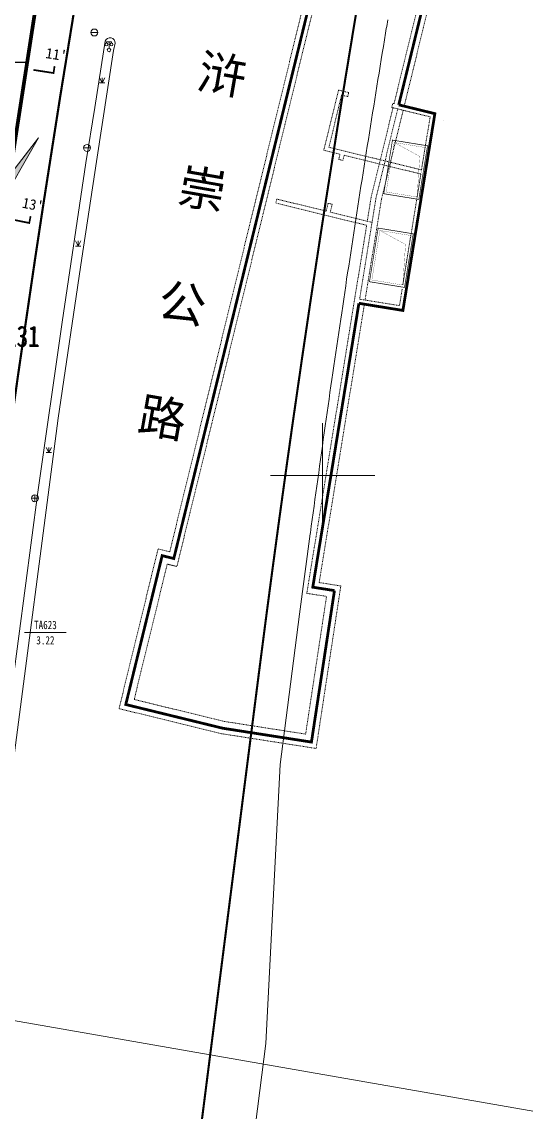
# Model space of a CAD drawing. Extents: x 274235 to 276654, y 142848 to 144425.
# Drawn here: x 275356.8 to 275429.2, y 143158.6 to 143315.1 of the extents above; entities that cross this region are included whole.
import ezdxf
from ezdxf.enums import TextEntityAlignment as Align

# ---------------------------------------------------------------- set-up
doc = ezdxf.new("R2010")
doc.units = 0
doc.header["$LTSCALE"] = 1.5
for name, pattern in [('ACAD_ISO04W100', [30, 24, -3, 0, -3]), ('DASH', [0.35, 0.25, -0.1]), ('X5', [3, 2, -1])]:
    doc.linetypes.add(name, pattern=pattern)
doc.layers.get('0').update_dxf_attribs({"linetype": 'CONTINUOUS', "lineweight": 0})
for name, color, linetype, lineweight in [('1-车站轮廓', 140, 'DASH', 13), ('_ACM-A-ANNO-DIMS', 7, 'CONTINUOUS', 5), ('ACM-A-ANNO-TEXT', 7, 'CONTINUOUS', 18), ('DLDW', 8, 'CONTINUOUS', 0), ('GXYZ', 8, 'CONTINUOUS', 0), ('JZD', 1, 'CONTINUOUS', 0), ('JZP', 1, 'CONTINUOUS', 0), ('KZD', 8, 'CONTINUOUS', 0), ('RD-红线', 7, 'CONTINUOUS', 13), ('TK', 7, 'CONTINUOUS', 0), ('ZBTZ', 8, 'CONTINUOUS', 0), ('已完成', 1, 'CONTINUOUS', 0)]:
    doc.layers.add(name, color=color, linetype=linetype, lineweight=lineweight)
for name, color, linetype in [('HOLE', 1, 'CONTINUOUS'), ('JZ-建筑', 7, 'CONTINUOUS'), ('PROFILE', 241, 'CONTINUOUS')]:
    doc.layers.add(name, color=color, linetype=linetype)
doc.layers.add('T2006年到2024年报批数据汇总', color=7, linetype='CONTINUOUS', lineweight=60, true_color=0x0070ff)
doc.styles.add('$1$微软雅黑', font='', dxfattribs={"height": 250})
doc.styles.add('HZ', font='', dxfattribs={"width": 0.8})
doc.styles.add('ST', font='')
doc.styles.add('控制点注记', font='', dxfattribs={"width": 0.8, "height": 1.2})
doc.styles.get('$1$微软雅黑').set_extended_font_data('Microsoft YaHei')
doc.styles.get('HZ').set_extended_font_data('NSimSun')
doc.styles.get('ST').set_extended_font_data('SimSun')
doc.styles.get('控制点注记').set_extended_font_data('NSimSun')

# ---------------------------------------------------------------- blocks, each defined once
blk = doc.blocks.new('gc043')
for p, q in [((-1, 0), (1, 0)), ((0, -1), (0, 1))]:
    blk.add_line(p, q)
blk.add_circle((0, 0), 1)
blk = doc.blocks.new('gc042')
blk.add_line((-1, 0), (1, 0))
blk.add_circle((0, 0), 1)
blk = doc.blocks.new('gc097')
for p, q in [((-0.7, 2), (-0.7, 2.3)), ((-0.7, 2.3), (0.7, 2.3)), ((0, 0.5), (0, 2.3)), ((0.7, 2.3), (0.7, 2))]:
    blk.add_line(p, q)
for centre, radius in [((-0.7, 1.6), 0.4), ((0, 0), 0.5), ((0.73, 1.6), 0.4)]:
    blk.add_circle(centre, radius)
blk = doc.blocks.new('gc124')
for p, q in [((-0.75, 1.5), (0, 0)), ((-0.75, 0), (0.75, 0)), ((0, 0), (0, 1.5)), ((0, 0), (0.75, 1.5))]:
    blk.add_line(p, q)
blk = doc.blocks.new('JGTTYUYI')
at = {"color": 252}
blk.add_lwpolyline([(5211452, -3358806), (5211452, -3360084)], dxfattribs=at)
at = {"layer": '1-车站轮廓', "color": 252, "ltscale": 0.008}
for points, const_width in [([(5209445, -3336007), (5231358, -3334049), (5232452, -3346906), (5232452, -3361226), (5210452, -3361226), (5210452, -3359506), (5077652, -3359506), (5077652, -3364846)], 400), ([(5168542, -3342396), (5168038, -3336016), (5139502, -3338269), (5139502, -3343606)], 400), ([(5209445, -3336007), (5209712, -3339145), (5168542, -3342396)], 400), ([(5077652, -3343606), (5139502, -3343606)], 400), ([(5077652, -3343606), (5139502, -3343606)], 200)]:
    blk.add_lwpolyline(points, dxfattribs=dict(at, const_width=const_width))
at = {"layer": '1-车站轮廓', "color": 252}
for points in [[(5208573, -3335281), (5232087, -3333180), (5233252, -3346872), (5233252, -3362026), (5209652, -3362026), (5209652, -3360306), (5078452, -3360306)], [(5076652, -3358806), (5211452, -3358806), (5211452, -3360226), (5231452, -3360226), (5231452, -3346949), (5230446, -3335134), (5210526, -3336914), (5210768, -3339764), (5167999, -3343141)], [(5168479, -3341598), (5208846, -3338411), (5208580, -3335281)], [(5167943, -3342443), (5156802, -3343323), (5156802, -3349506)], [(5167999, -3343141), (5157402, -3343978), (5157402, -3357406)], [(5139502, -3344506), (5139502, -3344306)], [(5140102, -3344506), (5139502, -3344506)], [(5149152, -3349506), (5148402, -3349506)], [(5149152, -3350106), (5148402, -3350106)], [(5156802, -3349506), (5155652, -3349506), (5155652, -3350106), (5156802, -3350106)], [(5156802, -3350106), (5156802, -3357406)], [(5139502, -3352506), (5139502, -3351006)], [(5140102, -3351006), (5139502, -3351006)], [(5140102, -3351906), (5140102, -3351006)], [(5156802, -3357406), (5157402, -3357406)]]:
    blk.add_lwpolyline(points, dxfattribs=at)
at = {"layer": '1-车站轮廓', "color": 252, "ltscale": 0.008}
for points in [[(5140162, -3336777), (5140162, -3336775)], [(5148402, -3338168), (5164496, -3336897)], [(5165094, -3336850), (5167487, -3336661), (5167943, -3342443)], [(5140102, -3344506), (5140102, -3338824), (5147802, -3338216)], [(5142457, -3338207), (5142457, -3338207)], [(5147802, -3351906), (5147802, -3338216)], [(5148402, -3349506), (5148402, -3338168)], [(5167881, -3341646), (5153183, -3342806), (5140102, -3342806)], [(5078452, -3342806), (5139502, -3342806)], [(5078452, -3342806), (5139502, -3342806)], [(5156802, -3343323), (5153214, -3343606), (5140102, -3343606)], [(5156802, -3344025), (5153242, -3344306), (5140102, -3344306)], [(5139502, -3344306), (5076652, -3344306)], [(5148402, -3352506), (5148402, -3350106)], [(5149152, -3350106), (5149152, -3349506)], [(5139502, -3352506), (5148402, -3352506)], [(5140102, -3351906), (5147802, -3351906)]]:
    blk.add_lwpolyline(points, dxfattribs=at)
at = {"layer": 'JZ-建筑', "color": 252, "const_width": 100}
for points in [[(5144236, -3338196), (5152011, -3337582), (5152413, -3342667), (5144637, -3343281)], [(5156996, -3337189), (5164772, -3336575), (5165173, -3341659), (5157397, -3342273)]]:
    blk.add_lwpolyline(points, close=True, dxfattribs=at)
at = {"layer": 'JZ-建筑', "color": 252, "const_width": 30}
for points in [[(5157319, -3337464), (5164496, -3336897), (5164850, -3341383), (5157673, -3341950), (5157319, -3337464)], [(5157673, -3341950), (5158740, -3337903), (5164496, -3336897)], [(5144558, -3338472), (5151736, -3337905), (5152090, -3342391), (5144913, -3342958), (5144558, -3338472)], [(5144913, -3342958), (5145980, -3338910), (5151736, -3337905)]]:
    blk.add_lwpolyline(points, dxfattribs=at)
blk = doc.blocks.new('A$C2A366C87')
at = {"color": 3, "xscale": 0.001, "yscale": 0.001, "zscale": 0.001, "rotation": 256.2583456811273}
blk.add_blockref('JGTTYUYI', (4772.27, 4435.72), dxfattribs=at)
blk = doc.blocks.new('A$C5E363402')
at = {"layer": '_ACM-A-ANNO-DIMS'}
blk.add_line((1509648, -2678), (509648, -2678), dxfattribs=at)
blk = doc.blocks.new('A$C58C25E19')
at = {"color": 1, "linetype": 'Continuous', "flags": 128}
blk.add_lwpolyline([(277.55, -344.61), (286.06, -270.07), (295.57, -230.89), (302.17, -176.37), (308.8, -129.47)], dxfattribs=at)
at = {"layer": 'RD-红线'}
for points in [[(345.31, -237.64), (347.78, -216.03), (349.18, -204.47), (349.2, -204.33), (349.31, -203.37), (349.43, -202.41), (349.55, -201.45), (349.67, -200.49), (349.79, -199.53), (349.91, -198.57), (350.03, -197.61), (350.15, -196.65), (350.27, -195.69), (350.39, -194.73), (350.51, -193.77), (350.63, -192.81), (350.75, -191.85), (350.87, -190.89), (351, -189.93), (351.12, -188.97), (351.24, -188.01), (351.37, -187.05), (351.49, -186.09), (351.62, -185.13), (351.74, -184.17), (351.87, -183.21), (351.99, -182.26), (352.12, -181.3), (352.24, -180.34), (352.37, -179.38), (352.5, -178.42), (352.63, -177.46), (352.75, -176.5), (352.88, -175.54), (353.01, -174.58), (353.14, -173.62), (353.27, -172.67), (353.4, -171.71), (353.53, -170.75), (353.66, -169.79), (353.79, -168.83), (353.92, -167.87), (354.05, -166.92), (354.19, -165.96), (354.32, -165), (354.45, -164.04), (354.58, -163.08), (354.72, -162.12), (354.85, -161.17), (354.99, -160.21), (355.12, -159.25), (355.26, -158.29), (355.39, -157.33), (355.53, -156.38), (355.66, -155.42), (355.8, -154.46), (355.94, -153.5), (356.07, -152.55), (356.21, -151.59), (356.35, -150.63), (356.49, -149.67), (356.63, -148.72), (356.77, -147.76), (356.91, -146.8), (357.05, -145.84), (357.19, -144.89), (357.33, -143.93), (357.47, -142.97), (357.61, -142.02), (357.75, -141.06), (357.89, -140.1), (358.04, -139.14), (358.18, -138.19), (358.32, -137.23), (358.47, -136.27), (358.61, -135.32), (358.75, -134.36), (358.9, -133.4), (359.04, -132.45), (359.14, -131.8), (359.19, -131.49), (359.34, -130.54)], [(345.31, -237.64), (347.78, -216.03), (349.18, -204.47), (349.2, -204.33), (349.31, -203.37), (349.43, -202.41), (349.55, -201.45), (349.67, -200.49), (349.79, -199.53), (349.91, -198.57), (350.03, -197.61), (350.15, -196.65), (350.27, -195.69), (350.39, -194.73), (350.51, -193.77), (350.63, -192.81), (350.75, -191.85), (350.87, -190.89), (351, -189.93), (351.12, -188.97), (351.24, -188.01), (351.37, -187.05), (351.49, -186.09), (351.62, -185.13), (351.74, -184.17), (351.87, -183.21), (351.99, -182.26), (352.12, -181.3), (352.24, -180.34), (352.37, -179.38), (352.5, -178.42), (352.63, -177.46), (352.75, -176.5), (352.88, -175.54), (353.01, -174.58), (353.14, -173.62), (353.27, -172.67), (353.4, -171.71), (353.53, -170.75), (353.66, -169.79), (353.79, -168.83), (353.92, -167.87), (354.05, -166.92), (354.19, -165.96), (354.32, -165), (354.45, -164.04), (354.58, -163.08), (354.72, -162.12), (354.85, -161.17), (354.99, -160.21), (355.12, -159.25), (355.26, -158.29), (355.39, -157.33), (355.53, -156.38), (355.66, -155.42), (355.8, -154.46), (355.94, -153.5), (356.07, -152.55), (356.21, -151.59), (356.35, -150.63), (356.49, -149.67), (356.63, -148.72), (356.77, -147.76), (356.91, -146.8), (357.05, -145.84), (357.19, -144.89), (357.33, -143.93), (357.47, -142.97), (357.61, -142.02), (357.75, -141.06), (357.89, -140.1), (358.04, -139.14), (358.18, -138.19), (358.32, -137.23), (358.47, -136.27), (358.61, -135.32), (358.75, -134.36), (358.9, -133.4), (359.04, -132.45), (359.14, -131.8), (359.19, -131.49), (359.34, -130.54)], [(345.31, -237.64), (347.78, -216.03), (349.18, -204.47), (349.2, -204.33), (349.31, -203.37), (349.43, -202.41), (349.55, -201.45), (349.67, -200.49), (349.79, -199.53), (349.91, -198.57), (350.03, -197.61), (350.15, -196.65), (350.27, -195.69), (350.39, -194.73), (350.51, -193.77), (350.63, -192.81), (350.75, -191.85), (350.87, -190.89), (351, -189.93), (351.12, -188.97), (351.24, -188.01), (351.37, -187.05), (351.49, -186.09), (351.62, -185.13), (351.74, -184.17), (351.87, -183.21), (351.99, -182.26), (352.12, -181.3), (352.24, -180.34), (352.37, -179.38), (352.5, -178.42), (352.63, -177.46), (352.75, -176.5), (352.88, -175.54), (353.01, -174.58), (353.14, -173.62), (353.27, -172.67), (353.4, -171.71), (353.53, -170.75), (353.66, -169.79), (353.79, -168.83), (353.92, -167.87), (354.05, -166.92), (354.19, -165.96), (354.32, -165), (354.45, -164.04), (354.58, -163.08), (354.72, -162.12), (354.85, -161.17), (354.99, -160.21), (355.12, -159.25), (355.26, -158.29), (355.39, -157.33), (355.53, -156.38), (355.66, -155.42), (355.8, -154.46), (355.94, -153.5), (356.07, -152.55), (356.21, -151.59), (356.35, -150.63), (356.49, -149.67), (356.63, -148.72), (356.77, -147.76), (356.91, -146.8), (357.05, -145.84), (357.19, -144.89), (357.33, -143.93), (357.47, -142.97), (357.61, -142.02), (357.75, -141.06), (357.89, -140.1), (358.04, -139.14), (358.18, -138.19), (358.32, -137.23), (358.47, -136.27), (358.61, -135.32), (358.75, -134.36), (358.9, -133.4), (359.04, -132.45), (359.14, -131.8), (359.19, -131.49), (359.34, -130.54)], [(345.31, -237.64), (347.78, -216.03), (349.18, -204.47), (349.2, -204.33), (349.31, -203.37), (349.43, -202.41), (349.55, -201.45), (349.67, -200.49), (349.79, -199.53), (349.91, -198.57), (350.03, -197.61), (350.15, -196.65), (350.27, -195.69), (350.39, -194.73), (350.51, -193.77), (350.63, -192.81), (350.75, -191.85), (350.87, -190.89), (351, -189.93), (351.12, -188.97), (351.24, -188.01), (351.37, -187.05), (351.49, -186.09), (351.62, -185.13), (351.74, -184.17), (351.87, -183.21), (351.99, -182.26), (352.12, -181.3), (352.24, -180.34), (352.37, -179.38), (352.5, -178.42), (352.63, -177.46), (352.75, -176.5), (352.88, -175.54), (353.01, -174.58), (353.14, -173.62), (353.27, -172.67), (353.4, -171.71), (353.53, -170.75), (353.66, -169.79), (353.79, -168.83), (353.92, -167.87), (354.05, -166.92), (354.19, -165.96), (354.32, -165), (354.45, -164.04), (354.58, -163.08), (354.72, -162.12), (354.85, -161.17), (354.99, -160.21), (355.12, -159.25), (355.26, -158.29), (355.39, -157.33), (355.53, -156.38), (355.66, -155.42), (355.8, -154.46), (355.94, -153.5), (356.07, -152.55), (356.21, -151.59), (356.35, -150.63), (356.49, -149.67), (356.63, -148.72), (356.77, -147.76), (356.91, -146.8), (357.05, -145.84), (357.19, -144.89), (357.33, -143.93), (357.47, -142.97), (357.61, -142.02), (357.75, -141.06), (357.89, -140.1), (358.04, -139.14), (358.18, -138.19), (358.32, -137.23), (358.47, -136.27), (358.61, -135.32), (358.75, -134.36), (358.9, -133.4), (359.04, -132.45), (359.14, -131.8), (359.19, -131.49), (359.34, -130.54)], [(345.31, -237.64), (343.76, -277.73)], [(345.31, -237.64), (343.76, -277.73)], [(345.31, -237.64), (343.76, -277.73)], [(345.31, -237.64), (343.76, -277.73)], [(335.31, -351.73), (343.76, -277.73)], [(335.31, -351.73), (343.76, -277.73)], [(335.31, -351.73), (343.76, -277.73)], [(335.31, -351.73), (343.76, -277.73)]]:
    blk.add_lwpolyline(points, dxfattribs=at)
blk = doc.blocks.new('1')
at = {"layer": '已完成', "linetype": 'Continuous'}
blk.add_hatch(color=256, dxfattribs=at).paths.add_polyline_path([(-1.28, 2.3), (-8.82, 3.33), (0, 0), (8.6, 15.05)])
for p, q in [((8.6, 15.05), (-1.28, 2.3)), ((0, 0), (8.6, 15.05)), ((-8.82, 3.33), (0, 0)), ((-1.28, 2.3), (-8.82, 3.33))]:
    blk.add_line(p, q, dxfattribs=at)

msp = doc.modelspace()

# ---------------------------------------------------------------- linework, layer by layer
at = {"layer": 'HOLE', "linetype": 'Continuous'}
msp.add_lwpolyline([(275352.478, 143309.312), (275357.478, 143309.312)], dxfattribs=at)
at = {"layer": 'JZD', "const_width": 0.45, "flags": 128}
msp.add_lwpolyline([(275051.74, 143450.682), (275352.648, 143398.206), (275354.165, 143397.88), (275355.652, 143397.438), (275355.79, 143397.385), (275347.437, 143356.612), (275365.082, 143353.245), (275358.751, 143317.18), (275351.513, 143270.38), (275344.194, 143215.955), (275334.175, 143176.916), (275324.683, 143102.508)], dxfattribs=at)
at = {"layer": 'JZD', "color": 240, "const_width": 0.45, "flags": 128}
msp.add_lwpolyline([(275051.771, 143450.675), (275352.729, 143398.191), (275354.247, 143397.865), (275355.734, 143397.422), (275355.872, 143397.369), (275347.518, 143356.59), (275365.166, 143353.222), (275358.834, 143317.151), (275351.594, 143270.343), (275344.274, 143215.909), (275334.253, 143176.863), (275324.76, 143102.442)], dxfattribs=at)
at = {"layer": 'KZD', "linetype": 'Continuous'}
msp.add_line((275357.197, 143227.424, 3.217), (275363.197, 143227.424, 3.217), dxfattribs=at)
at = {"layer": 'PROFILE', "linetype": 'ACAD_ISO04W100', "ltscale": 0.08, "const_width": 0.25}
for points in [[(275358.478, 143308.223), (275361.359, 143307.775), (275361.513, 143308.763)], [(275355.07, 143286.811), (275357.872, 143286.246), (275358.07, 143287.226)]]:
    msp.add_lwpolyline(points, dxfattribs=at)
at = {"layer": 'T2006年到2024年报批数据汇总', "color": 6, "linetype": 'X5', "lineweight": -2, "const_width": 0.3}
for points in [[(275364.663, 143318.862), (275362.294, 143304.281), (275359.861, 143288.712), (275358.68, 143280.923), (275356.221, 143264.134), (275354.606, 143252.655), (275353.408, 143243.874), (275351.102, 143226.297), (275347.708, 143199.695), (275344.291, 143172.913), (275326.338, 143032.191)], [(275326.355, 143032.186), (275344.326, 143173.045), (275347.743, 143199.827), (275351.137, 143226.429), (275353.443, 143244.007), (275354.641, 143252.787), (275356.256, 143264.267), (275358.715, 143281.055), (275359.896, 143288.845), (275362.329, 143304.413), (275364.698, 143318.994)], [(275404.956, 143317.243), (275404.477, 143314.375), (275402.907, 143304.811), (275402.135, 143300.027), (275400.47, 143289.497), (275399.581, 143283.75), (275398.273, 143275.126), (275397.135, 143267.456), (275395.748, 143257.864), (275394.933, 143252.107), (275393.736, 143243.466), (275392.827, 143236.743), (275391.935, 143230.019), (275390.815, 143221.367), (275378.502, 143124.854)]]:
    msp.add_lwpolyline(points, dxfattribs=at)
at = {"layer": 'TK', "linetype": 'Continuous'}
for p, q in [((275400, 143242.5), (275400, 143257.5)), ((275392.5, 143250), (275407.5, 143250))]:
    msp.add_line(p, q, dxfattribs=at)
at = {"layer": 'ZBTZ', "linetype": 'Continuous'}
msp.add_lwpolyline([(275338.894, 143078.661), (275339.761, 143084.853), (275342.246, 143105.006), (275344.535, 143123.26), (275346.863, 143140.11), (275348.347, 143153.239), (275350.418, 143168.774), (275351.785, 143179.415), (275353.464, 143192.356), (275355.175, 143205.778), (275362.011, 143258.208), (275365.425, 143281.184), (275367.543, 143295.087), (275369.996, 143311.016), (275370.214, 143312.067, 0.8370607), (275368.784, 143312.348), (275367.316, 143302.849), (275366.019, 143294.86), (275362.597, 143272.013), (275359.121, 143247.591), (275355.464, 143220.028), (275352.253, 143194.927), (275343.027, 143123.295), (275337.393, 143078.707)], format="xyb", dxfattribs=at)

# ---------------------------------------------------------------- block references
for name, p, rotation in [('A$C58C25E19', (275051.771, 143450.675), 359.2452370376578), ('A$C2A366C87', (275107.42, 143065.627), 2.442772294481065e-05)]:
    msp.add_blockref(name, p, dxfattribs=dict(rotation=rotation))
at = {"xscale": 0.001, "yscale": 0.001, "zscale": 0.001, "rotation": 350.1075691150455}
msp.add_blockref('A$C5E363402', (274582.158, 143309.331), dxfattribs=at)
at = {"linetype": 'Continuous'}
msp.add_blockref('1', (275350.59, 143283.429), dxfattribs=at)
at = {"layer": 'DLDW', "linetype": 'Continuous', "xscale": 0.5, "yscale": 0.5}
msp.add_blockref('gc097', (275369.329, 143311.09), dxfattribs=at)
at = {"layer": 'GXYZ', "linetype": 'Continuous', "xscale": 0.5, "yscale": 0.5}
for name, p in [('gc042', (275367.222, 143313.595)), ('gc042', (275367.222, 143313.595)), ('gc042', (275366.175, 143297.024)), ('gc042', (275366.175, 143297.024)), ('gc043', (275358.685, 143246.722)), ('gc043', (275358.685, 143246.722))]:
    msp.add_blockref(name, p, dxfattribs=at)
at = {"layer": 'ZBTZ', "linetype": 'Continuous', "xscale": 0.5, "yscale": 0.5}
for p in [(275368.345, 143306.355), (275364.903, 143282.923), (275360.683, 143253.273)]:
    msp.add_blockref('gc124', p, dxfattribs=at)

# ---------------------------------------------------------------- texts
at = {"layer": 'ACM-A-ANNO-TEXT', "insert": (275382.68, 143310.609), "char_height": 5, "attachment_point": 1, "rotation": 350.10757, "style": '$1$微软雅黑'}
msp.add_mtext_dynamic_manual_height_columns('浒\\P\\P崇\\P\\P公\\P\\P路', width=23.77787, gutter_width=15.556, heights=[89.855], dxfattribs=at)
at = {"layer": 'JZP', "linetype": 'Continuous', "style": 'HZ', "width": 0.8}
msp.add_text('J131', height=3, dxfattribs=at).set_placement((275356.036, 143269.968), align=Align.MIDDLE)
msp.add_text('J131', height=3, rotation=359.24524, dxfattribs=at).set_placement((275356.118, 143269.931), align=Align.MIDDLE)
at = {"layer": 'KZD', "linetype": 'Continuous', "style": '控制点注记', "width": 0.8}
for s, p in [('TA623', (275360.197, 143228.524, 3.217)), ('3.22', (275360.197, 143226.324, 3.217))]:
    msp.add_text(s, height=1.2, dxfattribs=at).set_placement(p, align=Align.MIDDLE)
at = {"layer": 'PROFILE', "style": 'ST'}
for s, rotation, p in [("11'", 351.16057, (275361.59, 143309.258)), ("13'", 348.58348, (275358.169, 143287.716))]:
    msp.add_text(s, height=1.5, rotation=rotation, dxfattribs=at).set_placement(p, align=Align.BOTTOM_CENTER)

doc.saveas('drawing.dxf')
